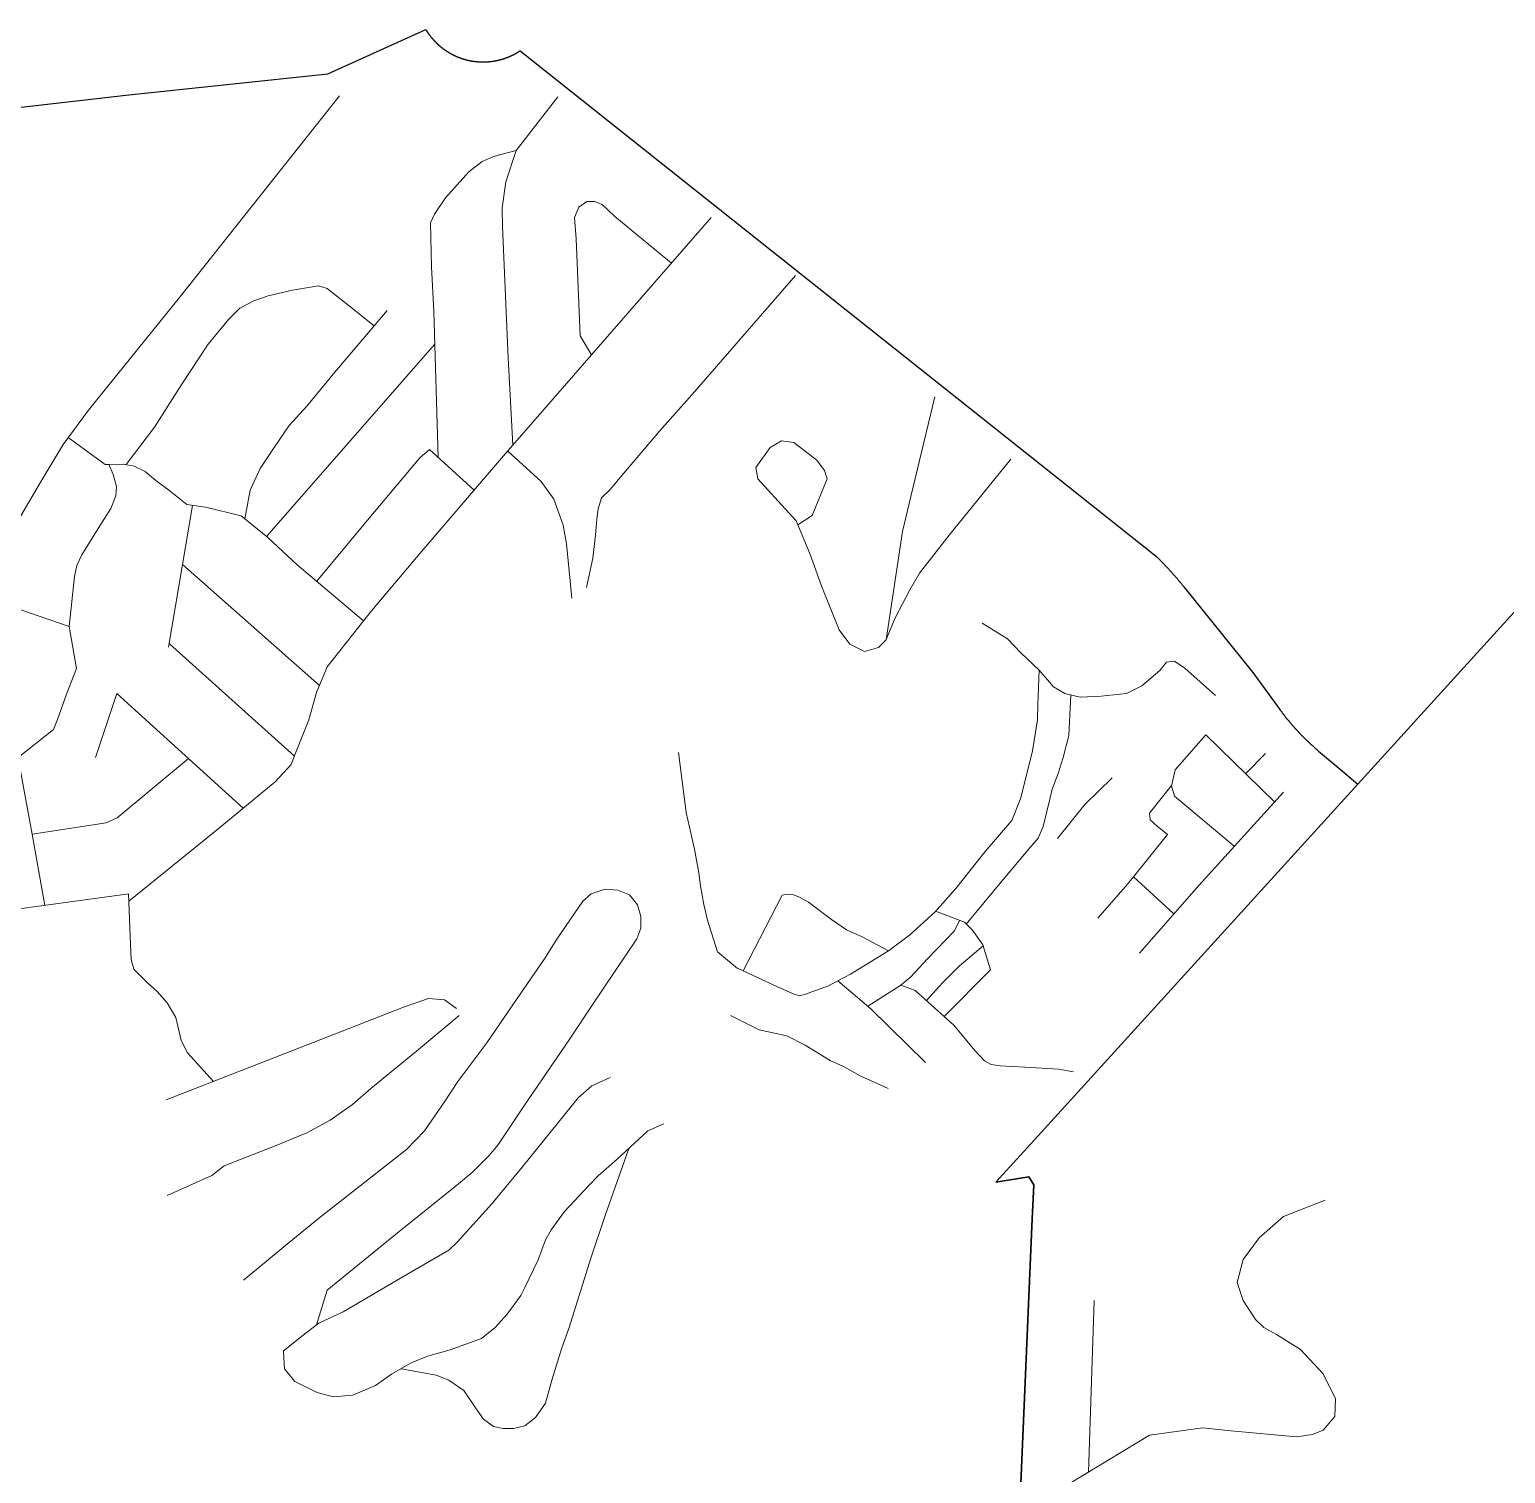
# Model space of a CAD drawing. Header units: millimetres. Extents: x 341818 to 347703, y 7370458 to 7377443.
# Drawn here: x 342784 to 344040, y 7374512 to 7375739 of the extents above; entities that cross this region are included whole.
import ezdxf

# ---------------------------------------------------------------- set-up
doc = ezdxf.new("R2010")
doc.units = ezdxf.units.MM
for name, color, linetype, lineweight in [('AVENIDA ALBERT SCHWEITZER - 07_01_2021 - FERMOM_16 - FERMOM_79', 1, 'Continuous', 18), ('MCT - PASSAGEM JESUS DE NAZARÉ', 7, 'Continuous', 18), ('MCT - RUA COMANDANTE ELIAS JAFETE', 7, 'Continuous', 18), ('MCT - RUA DAS ZÍNIAS FILHO', 7, 'Continuous', 18), ('MCT - RUA DÁCIO ÁGUIAR DE MORÃES', 7, 'Continuous', 18), ('MCT - RUA MARIA JOSÉ DA SILVA', 7, 'Continuous', 18), ('MCT - RUA PETROLINA', 7, 'Continuous', 18), ('MCT - RUA PIRATININGA', 7, 'Continuous', 18), ('MCT - RUA PRIMAVERIL', 7, 'Continuous', 18), ('RUA ALBERTO ASÊNCIO - 07_01_2021 - FERMOM_15', 1, 'Continuous', 18), ('RUA ALUÍSIO DE AZEVEDO - 07_01_2021 - FERMOM_58', 7, 'Continuous', 18), ('RUA ANTÔNIO GUERRA - 07_01_2021 - FERMOM_48', 7, 'Continuous', 18), ('RUA ANTÔNIO PINCHIARI - 07_01_2021 - FERMOM_53', 7, 'Continuous', 18), ('RUA ATAÚLFO ALVES - 07_01_2021 - FERMOM_14', 7, 'Continuous', 18), ('RUA BARTIRA - 07_01_2021 - FERMOM_95', 7, 'Continuous', 18), ('RUA CARAJÁS - 07_01_2021 - FERMOM_83', 7, 'Continuous', 18), ('RUA DA CONQUISTA - 08_01_2021 - FERMOM_178', 7, 'Continuous', 18), ('RUA DOS MIGRANTES - 07_01_2021 - FERMOM_70', 7, 'Continuous', 18), ('RUA ESPARTA - 07_01_2021 - FERMOM_75', 7, 'Continuous', 18), ('RUA EUDES CARDOSO - 07_01_2021 -FERMOM_38', 7, 'Continuous', 18), ('RUA GUGLIELMO MARCONE - 07_01_2021 - FERMOM_50', 7, 'Continuous', 18), ('RUA HERON DOMINGUES - 07_01_2021 -FERMOM_5', 7, 'Continuous', 18), ('RUA HOLANDA CAVALCANTE - 07_01_2021 - FERMOM_59', 7, 'Continuous', 18), ('RUA ITAVERAVA - 07_01_2021 - FERMOM_71', 1, 'Continuous', 18), ('RUA JESUS DE NAZARETH  - FERMOM_64', 7, 'Continuous', 18), ('RUA JOÃO APOLÔNIO GOMES (VI DA BIQUINHA) - 08_01_2021 - FERMOM_163', 7, 'Continuous', 18), ('RUA JOÃO DE BARROS - 07_01_2021 - FERMOM_57', 7, 'Continuous', 18), ('RUA JOÃO TEIXEIRA COELHO - 07_01_2021 - FERMOM_68', 7, 'Continuous', 18), ('RUA LARISSA LONGO - 08_01_2021 - FERMOM_151', 7, 'Continuous', 18), ('RUA LAURO DO NASCIMENTO - 07_01_2021 - FERMOM_56', 7, 'Continuous', 18), ('RUA LÍDIA CANALE ÉBOLI - 07_01_2021 - FERMOM_21', 7, 'Continuous', 18), ('RUA MANOEL DE LIMA - 07_01_2021 - FERMOM_2', 7, 'Continuous', 18), ('RUA MANOEL VITAL DO CARMO - 07_01_2021 - FERMOM_77', 7, 'Continuous', 18), ('RUA MIN. ADAUCTO CARDOSO - 07_01_2021 - FERMOM_7', 7, 'Continuous', 18), ('RUA MIN. BARROS MONTEIRO - FERMOM_8', 7, 'Continuous', 18), ('RUA MINAS GERAIS - 07_01_2021 - FERMOM_27', 7, 'Continuous', 18), ('RUA NEUSA COELHO - 07_01_2021 - FERMOM_65', 7, 'Continuous', 18), ('RUA NOSSA SRA. DA BOA VIAGEM - 07_01_2021 - FERMOM_94', 7, 'Continuous', 18), ('RUA NOVA AURORA - 07_01_2021 - FERMOM_73', 7, 'Continuous', 18), ('RUA PADRE ANCHIETA - 07_01_2021 - FERMOM_96', 7, 'Continuous', 18), ('RUA REG. LIMA E SILVA - 07_01_2021 - FERMOM_61 - FERMOM_63', 7, 'Continuous', 18), ('RUA ROLANDO PIETRO BONINI - 07_01_2021 - FERMOM_51', 7, 'Continuous', 18), ('RUA ROMILDO CEOLA - 07_01_2021 - FERMOM_26 - FERMOM_4', 7, 'Continuous', 18), ('RUA TAMOIOS - 07_01_2021 - FERMOM_74', 7, 'Continuous', 18), ('RUA VENEZA - 07_01_2021 - FERMOM_72', 7, 'Continuous', 18), ('RUA VINHEDO - 07_01_2021 - FERMOM_84', 7, 'Continuous', 18), ('RUA YASMIN - 07_01_2021 - FERMOM_76 - FERMOM_80', 7, 'Continuous', 18), ('RUA ÁBRAMO LUCHESI - 07_01_2021- FERMOM_6', 7, 'Continuous', 18), ('RUA ÁURELIANO DE SOUZA - 07_01_2021 - FERMOM_60', 7, 'Continuous', 18), ('RUA ÍTALO MATTEI - 07_01_2021 - FERMOM_3', 7, 'Continuous', 18)]:
    doc.layers.add(name, color=color, linetype=linetype, lineweight=lineweight)
doc.layers.add('FERRAZOPOLIS', color=20, linetype='Continuous')
doc.layers.add('MONTANHÃO', color=220, linetype='Continuous')

msp = doc.modelspace()

# ---------------------------------------------------------------- linework, layer by layer
at = {"layer": 'AVENIDA ALBERT SCHWEITZER - 07_01_2021 - FERMOM_16 - FERMOM_79', "linetype": 'ByBlock'}
msp.add_lwpolyline([(342797.3, 7374994.6), (342786.7, 7375055.4), (342761.4, 7375192.2), (342759, 7375209.6), (342749.9, 7375261.7), (342760.6, 7375289.5), (342768.3, 7375310.9), (342792.5, 7375352.5), (342812.9, 7375386.6), (342834.4, 7375415.9), (342913, 7375513.1), (343047.9, 7375683.1)], dxfattribs=at)
at = {"layer": 'FERRAZOPOLIS'}
msp.add_lwpolyline([(342530.1, 7375645), (342866.2, 7375683.5), (343038.1, 7375701.8), (343121.4, 7375739.4), (343121.5, 7375739.2), (343121.6, 7375739), (343121.7, 7375738.9), (343121.8, 7375738.7), (343121.9, 7375738.5), (343122, 7375738.3), (343122.2, 7375738.2), (343122.3, 7375738), (343122.4, 7375737.8), (343122.5, 7375737.6), (343122.6, 7375737.5), (343122.7, 7375737.3), (343122.8, 7375737.1), (343122.9, 7375737), (343123.1, 7375736.8), (343123.2, 7375736.6), (343123.3, 7375736.4), (343123.4, 7375736.3), (343123.5, 7375736.1), (343123.7, 7375735.9), (343123.8, 7375735.8), (343123.9, 7375735.6), (343124, 7375735.4), (343124.1, 7375735.3), (343124.3, 7375735.1), (343124.4, 7375734.9), (343124.5, 7375734.7), (343124.6, 7375734.6), (343124.8, 7375734.4), (343124.9, 7375734.3), (343125, 7375734.1), (343125.1, 7375733.9), (343125.3, 7375733.8), (343125.4, 7375733.6), (343125.5, 7375733.4), (343125.6, 7375733.3), (343125.8, 7375733.1), (343125.9, 7375732.9), (343126, 7375732.8), (343126.2, 7375732.6), (343126.3, 7375732.5), (343126.4, 7375732.3), (343126.6, 7375732.1), (343126.7, 7375732), (343126.8, 7375731.8), (343127, 7375731.7), (343127.1, 7375731.5), (343127.2, 7375731.4), (343127.4, 7375731.2), (343127.5, 7375731), (343127.7, 7375730.9), (343127.8, 7375730.7), (343127.9, 7375730.6), (343128.1, 7375730.4), (343128.2, 7375730.3), (343128.3, 7375730.1), (343128.5, 7375730), (343128.6, 7375729.8), (343128.8, 7375729.7), (343128.9, 7375729.5), (343129.1, 7375729.4), (343129.2, 7375729.2), (343129.3, 7375729.1), (343129.5, 7375728.9), (343129.6, 7375728.8), (343129.8, 7375728.6), (343129.9, 7375728.5), (343130.1, 7375728.3), (343130.2, 7375728.2), (343130.4, 7375728), (343130.5, 7375727.9), (343130.7, 7375727.7), (343130.8, 7375727.6), (343131, 7375727.5), (343131.1, 7375727.3), (343131.3, 7375727.2), (343131.4, 7375727), (343131.6, 7375726.9), (343131.7, 7375726.8), (343131.9, 7375726.6), (343132, 7375726.5), (343132.2, 7375726.3), (343132.3, 7375726.2), (343132.5, 7375726.1), (343132.7, 7375725.9), (343132.8, 7375725.8), (343133, 7375725.7), (343133.1, 7375725.5), (343133.3, 7375725.4), (343133.4, 7375725.2), (343133.6, 7375725.1), (343133.8, 7375725), (343133.9, 7375724.8), (343134.1, 7375724.7), (343134.2, 7375724.6), (343134.4, 7375724.5), (343134.6, 7375724.3), (343134.7, 7375724.2), (343134.9, 7375724.1), (343135.1, 7375723.9), (343135.2, 7375723.8), (343135.4, 7375723.7), (343135.5, 7375723.6), (343135.7, 7375723.4), (343135.9, 7375723.3), (343136, 7375723.2), (343136.2, 7375723.1), (343136.4, 7375722.9), (343136.5, 7375722.8), (343136.7, 7375722.7), (343136.9, 7375722.6), (343137, 7375722.4), (343137.2, 7375722.3), (343137.4, 7375722.2), (343137.6, 7375722.1), (343137.7, 7375722), (343137.9, 7375721.9), (343138.1, 7375721.7), (343138.2, 7375721.6), (343138.4, 7375721.5), (343138.6, 7375721.4), (343138.8, 7375721.3), (343138.9, 7375721.2), (343139.1, 7375721), (343139.3, 7375720.9), (343139.5, 7375720.8), (343139.6, 7375720.7), (343139.8, 7375720.6), (343140, 7375720.5), (343140.2, 7375720.4), (343140.3, 7375720.3), (343140.5, 7375720.2), (343140.7, 7375720.1), (343140.9, 7375719.9), (343141, 7375719.8), (343141.2, 7375719.7), (343141.4, 7375719.6), (343141.6, 7375719.5), (343141.8, 7375719.4), (343141.9, 7375719.3), (343142.1, 7375719.2), (343142.3, 7375719.1), (343142.5, 7375719), (343142.7, 7375718.9), (343142.8, 7375718.8), (343143, 7375718.7), (343143.2, 7375718.6), (343143.4, 7375718.5), (343143.6, 7375718.4), (343143.8, 7375718.3), (343143.9, 7375718.2), (343144.1, 7375718.1), (343144.3, 7375718), (343144.5, 7375717.9), (343144.7, 7375717.8), (343144.9, 7375717.8), (343145.1, 7375717.7), (343145.2, 7375717.6), (343145.4, 7375717.5), (343145.6, 7375717.4), (343145.8, 7375717.3), (343146, 7375717.2), (343146.2, 7375717.1), (343146.4, 7375717), (343146.6, 7375717), (343146.7, 7375716.9), (343146.9, 7375716.8), (343147.1, 7375716.7), (343147.3, 7375716.6), (343147.5, 7375716.5), (343147.7, 7375716.4), (343147.9, 7375716.4), (343148.1, 7375716.3), (343148.3, 7375716.2), (343148.5, 7375716.1), (343148.7, 7375716), (343148.8, 7375716), (343149, 7375715.9), (343149.2, 7375715.8), (343149.4, 7375715.7), (343149.6, 7375715.7), (343149.8, 7375715.6), (343150, 7375715.5), (343150.2, 7375715.4), (343150.4, 7375715.4), (343150.6, 7375715.3), (343150.8, 7375715.2), (343151, 7375715.2), (343151.2, 7375715.1), (343151.4, 7375715), (343151.6, 7375715), (343151.8, 7375714.9), (343152, 7375714.8), (343152.2, 7375714.8), (343152.4, 7375714.7), (343152.6, 7375714.6), (343152.7, 7375714.6), (343152.9, 7375714.5), (343153.1, 7375714.4), (343153.3, 7375714.4), (343153.5, 7375714.3), (343153.7, 7375714.3), (343153.9, 7375714.2), (343154.1, 7375714.1), (343154.3, 7375714.1), (343154.5, 7375714), (343154.7, 7375714), (343154.9, 7375713.9), (343155.1, 7375713.9), (343155.3, 7375713.8), (343155.5, 7375713.7), (343155.7, 7375713.7), (343155.9, 7375713.6), (343156.1, 7375713.6), (343156.3, 7375713.5), (343156.5, 7375713.5), (343156.7, 7375713.4), (343156.9, 7375713.4), (343157.1, 7375713.3), (343157.4, 7375713.3), (343157.6, 7375713.3), (343157.8, 7375713.2), (343158, 7375713.2), (343158.2, 7375713.1), (343158.4, 7375713.1), (343158.6, 7375713), (343158.8, 7375713), (343159, 7375712.9), (343159.2, 7375712.9), (343159.4, 7375712.9), (343159.6, 7375712.8), (343159.8, 7375712.8), (343160, 7375712.8), (343160.2, 7375712.7), (343160.4, 7375712.7), (343160.6, 7375712.6), (343160.8, 7375712.6), (343161, 7375712.6), (343161.2, 7375712.5), (343161.4, 7375712.5), (343161.6, 7375712.5), (343161.8, 7375712.5), (343162, 7375712.4), (343162.2, 7375712.4), (343162.5, 7375712.4), (343162.7, 7375712.3), (343162.9, 7375712.3), (343163.1, 7375712.3), (343163.3, 7375712.3), (343163.5, 7375712.2), (343163.7, 7375712.2), (343163.9, 7375712.2), (343164.1, 7375712.2), (343164.3, 7375712.1), (343164.5, 7375712.1), (343164.7, 7375712.1), (343164.9, 7375712.1), (343165.1, 7375712.1), (343165.3, 7375712), (343165.5, 7375712), (343165.8, 7375712), (343166, 7375712), (343166.2, 7375712), (343166.4, 7375712), (343166.6, 7375712), (343166.8, 7375711.9), (343167, 7375711.9), (343167.2, 7375711.9), (343167.4, 7375711.9), (343167.6, 7375711.9), (343167.8, 7375711.9), (343168, 7375711.9), (343168.2, 7375711.9), (343168.4, 7375711.9), (343168.7, 7375711.9), (343168.9, 7375711.9), (343169.1, 7375711.9), (343169.3, 7375711.9), (343169.5, 7375711.9), (343169.7, 7375711.8), (343169.9, 7375711.8), (343170.1, 7375711.8), (343170.3, 7375711.8), (343170.5, 7375711.8), (343170.7, 7375711.9), (343170.9, 7375711.9), (343171.1, 7375711.9), (343171.4, 7375711.9), (343171.6, 7375711.9), (343171.8, 7375711.9), (343172, 7375711.9), (343172.2, 7375711.9), (343172.4, 7375711.9), (343172.6, 7375711.9), (343172.8, 7375711.9), (343173, 7375711.9), (343173.2, 7375711.9), (343173.4, 7375711.9), (343173.6, 7375712), (343173.8, 7375712), (343174, 7375712), (343174.3, 7375712), (343174.5, 7375712), (343174.7, 7375712), (343174.9, 7375712), (343175.1, 7375712.1), (343175.3, 7375712.1), (343175.5, 7375712.1), (343175.7, 7375712.1), (343175.9, 7375712.1), (343176.1, 7375712.2), (343176.3, 7375712.2), (343176.5, 7375712.2), (343176.7, 7375712.2), (343176.9, 7375712.3), (343177.1, 7375712.3), (343177.4, 7375712.3), (343177.6, 7375712.3), (343177.8, 7375712.4), (343178, 7375712.4), (343178.2, 7375712.4), (343178.4, 7375712.5), (343178.6, 7375712.5), (343178.8, 7375712.5), (343179, 7375712.5), (343179.2, 7375712.6), (343179.4, 7375712.6), (343179.6, 7375712.6), (343179.8, 7375712.7), (343180, 7375712.7), (343180.2, 7375712.8), (343180.4, 7375712.8), (343180.6, 7375712.8), (343180.8, 7375712.9), (343181, 7375712.9), (343181.2, 7375713), (343181.4, 7375713), (343181.6, 7375713), (343181.9, 7375713.1), (343182.1, 7375713.1), (343182.3, 7375713.2), (343182.5, 7375713.2), (343182.7, 7375713.3), (343182.9, 7375713.3), (343183.1, 7375713.3), (343183.3, 7375713.4), (343183.5, 7375713.4), (343183.7, 7375713.5), (343183.9, 7375713.5), (343184.1, 7375713.6), (343184.3, 7375713.6), (343184.5, 7375713.7), (343184.7, 7375713.7), (343184.9, 7375713.8), (343185.1, 7375713.9), (343185.3, 7375713.9), (343185.5, 7375714), (343185.7, 7375714), (343185.9, 7375714.1), (343186.1, 7375714.1), (343186.3, 7375714.2), (343186.5, 7375714.3), (343186.7, 7375714.3), (343186.9, 7375714.4), (343187.1, 7375714.4), (343187.3, 7375714.5), (343187.5, 7375714.6), (343187.7, 7375714.6), (343187.9, 7375714.7), (343188.1, 7375714.8), (343188.3, 7375714.8), (343188.5, 7375714.9), (343188.6, 7375715), (343188.8, 7375715), (343189, 7375715.1), (343189.2, 7375715.2), (343189.4, 7375715.2), (343189.6, 7375715.3), (343189.8, 7375715.4), (343190, 7375715.5), (343190.2, 7375715.5), (343190.4, 7375715.6), (343190.6, 7375715.7), (343190.8, 7375715.7), (343191, 7375715.8), (343191.2, 7375715.9), (343191.4, 7375716), (343191.6, 7375716.1), (343191.8, 7375716.1), (343191.9, 7375716.2), (343192.1, 7375716.3), (343192.3, 7375716.4), (343192.5, 7375716.5), (343192.7, 7375716.5), (343192.9, 7375716.6), (343193.1, 7375716.7), (343193.3, 7375716.8), (343193.5, 7375716.9), (343193.7, 7375717), (343193.8, 7375717), (343194, 7375717.1), (343194.2, 7375717.2), (343194.4, 7375717.3), (343194.6, 7375717.4), (343194.8, 7375717.5), (343195, 7375717.6), (343195.2, 7375717.7), (343195.3, 7375717.8), (343195.5, 7375717.9), (343195.7, 7375717.9), (343195.9, 7375718), (343196.1, 7375718.1), (343196.3, 7375718.2), (343196.5, 7375718.3), (343196.6, 7375718.4), (343196.8, 7375718.5), (343197, 7375718.6), (343197.2, 7375718.7), (343197.4, 7375718.8), (343197.5, 7375718.9), (343197.7, 7375719), (343197.9, 7375719.1), (343198.1, 7375719.2), (343198.3, 7375719.3), (343198.5, 7375719.4), (343198.6, 7375719.5), (343198.8, 7375719.6), (343199, 7375719.7), (343199.2, 7375719.8), (343199.3, 7375720), (343199.5, 7375720.1), (343199.7, 7375720.2), (343199.9, 7375720.3), (343200.1, 7375720.4), (343200.2, 7375720.5), (343200.4, 7375720.6), (343200.6, 7375720.7), (343200.8, 7375720.8), (343200.9, 7375720.9), (343201.1, 7375721.1), (343201.3, 7375721.2), (343201.5, 7375721.3), (343201.6, 7375721.4), (343742.9, 7375291.3), (343743.2, 7375291), (343743.5, 7375290.7), (343743.9, 7375290.3), (343744.2, 7375290), (343744.6, 7375289.6), (343744.9, 7375289.3), (343745.3, 7375288.9), (343745.6, 7375288.6), (343745.9, 7375288.3), (343746.3, 7375287.9), (343746.6, 7375287.6), (343746.9, 7375287.2), (343747.3, 7375286.9), (343747.6, 7375286.5), (343747.9, 7375286.2), (343748.3, 7375285.8), (343748.6, 7375285.5), (343749, 7375285.1), (343749.3, 7375284.8), (343749.6, 7375284.4), (343750, 7375284.1), (343750.3, 7375283.7), (343750.6, 7375283.4), (343750.9, 7375283), (343751.3, 7375282.7), (343751.6, 7375282.3), (343751.9, 7375282), (343752.3, 7375281.6), (343752.6, 7375281.3), (343752.9, 7375280.9), (343753.2, 7375280.5), (343753.6, 7375280.2), (343753.9, 7375279.8), (343754.2, 7375279.5), (343754.5, 7375279.1), (343754.9, 7375278.8), (343755.2, 7375278.4), (343755.5, 7375278), (343755.8, 7375277.7), (343756.2, 7375277.3), (343756.5, 7375277), (343756.8, 7375276.6), (343757.1, 7375276.2), (343757.4, 7375275.9), (343757.8, 7375275.5), (343758.1, 7375275.1), (343758.4, 7375274.8), (343758.7, 7375274.4), (343759, 7375274), (343759.3, 7375273.7), (343759.7, 7375273.3), (343760, 7375272.9), (343760.3, 7375272.6), (343760.6, 7375272.2), (343760.9, 7375271.8), (343761.2, 7375271.5), (343761.5, 7375271.1), (343761.8, 7375270.7), (343762.2, 7375270.4), (343762.5, 7375270), (343762.8, 7375269.6), (343763.1, 7375269.3), (343763.4, 7375268.9), (343763.7, 7375268.5), (343764, 7375268.1), (343764.3, 7375267.8), (343764.6, 7375267.4), (343764.9, 7375267), (343765.2, 7375266.6), (343765.5, 7375266.3), (343765.8, 7375265.9), (343766.1, 7375265.5), (343824.7, 7375192.8), (343847.6, 7375161.4), (343847.9, 7375161), (343848.1, 7375160.7), (343848.3, 7375160.4), (343848.6, 7375160.1), (343848.8, 7375159.8), (343849, 7375159.5), (343849.3, 7375159.2), (343849.5, 7375158.9), (343849.7, 7375158.6), (343850, 7375158.2), (343850.2, 7375157.9), (343850.4, 7375157.6), (343850.7, 7375157.3), (343850.9, 7375157), (343851.1, 7375156.7), (343851.4, 7375156.4), (343851.6, 7375156.1), (343851.9, 7375155.8), (343852.1, 7375155.5), (343852.3, 7375155.2), (343852.6, 7375154.9), (343852.8, 7375154.6), (343853.1, 7375154.3), (343853.3, 7375154), (343853.5, 7375153.7), (343853.8, 7375153.4), (343854, 7375153.1), (343854.3, 7375152.8), (343854.5, 7375152.5), (343854.8, 7375152.2), (343855, 7375151.9), (343855.3, 7375151.6), (343855.5, 7375151.3), (343855.8, 7375151), (343856, 7375150.7), (343856.3, 7375150.4), (343856.5, 7375150.1), (343856.8, 7375149.8), (343857, 7375149.5), (343857.3, 7375149.2), (343857.5, 7375148.9), (343857.8, 7375148.6), (343858, 7375148.3), (343858.3, 7375148), (343858.5, 7375147.7), (343858.8, 7375147.4), (343859, 7375147.1), (343859.3, 7375146.8), (343859.6, 7375146.5), (343859.8, 7375146.3), (343860.1, 7375146), (343860.3, 7375145.7), (343860.6, 7375145.4), (343860.9, 7375145.1), (343861.1, 7375144.8), (343861.4, 7375144.5), (343861.6, 7375144.2), (343861.9, 7375144), (343862.2, 7375143.7), (343862.4, 7375143.4), (343862.7, 7375143.1), (343862.9, 7375142.8), (343863.2, 7375142.5), (343863.5, 7375142.2), (343863.7, 7375142), (343864, 7375141.7), (343864.3, 7375141.4), (343864.5, 7375141.1), (343864.8, 7375140.8), (343865.1, 7375140.6), (343865.3, 7375140.3), (343865.6, 7375140), (343865.9, 7375139.7), (343866.2, 7375139.4), (343866.4, 7375139.2), (343866.7, 7375138.9), (343867, 7375138.6), (343867.2, 7375138.3), (343867.5, 7375138.1), (343867.8, 7375137.8), (343868.1, 7375137.5), (343868.3, 7375137.2), (343868.6, 7375137), (343868.9, 7375136.7), (343869.2, 7375136.4), (343869.4, 7375136.1), (343869.7, 7375135.9), (343870, 7375135.6), (343870.3, 7375135.3), (343870.6, 7375135.1), (343870.8, 7375134.8), (343871.1, 7375134.5), (343871.4, 7375134.3), (343871.7, 7375134), (343872, 7375133.7), (343872.2, 7375133.5), (343872.5, 7375133.2), (343872.8, 7375132.9), (343873.1, 7375132.7), (343873.4, 7375132.4), (343873.7, 7375132.1), (343873.9, 7375131.9), (343874.2, 7375131.6), (343874.5, 7375131.3), (343874.8, 7375131.1), (343875.1, 7375130.8), (343875.4, 7375130.6), (343875.7, 7375130.3), (343876, 7375130), (343876.2, 7375129.8), (343876.5, 7375129.5), (343876.8, 7375129.3), (343877.1, 7375129), (343877.4, 7375128.8), (343877.7, 7375128.5), (343878, 7375128.2), (343878.3, 7375128), (343878.6, 7375127.7), (343878.9, 7375127.5), (343879.2, 7375127.2), (343879.5, 7375127), (343879.8, 7375126.7), (343880.1, 7375126.5), (343880.3, 7375126.2), (343880.6, 7375126), (343897.4, 7375111.9), (343914.1, 7375097.8), (343647.7, 7374804.8), (343606.3, 7374759.3), (343634.2, 7374764), (343638.4, 7374757.2), (343637.1, 7374728.3), (343627.4, 7374503.4)], dxfattribs=at)
at = {"layer": 'MCT - PASSAGEM JESUS DE NAZARÉ', "linetype": 'ByBlock'}
msp.add_lwpolyline([(343278.2, 7374848.3), (343262.6, 7374841.4), (343251.1, 7374831.1), (343203.4, 7374772.1), (343177.5, 7374740.9), (343148.3, 7374708.7), (343140.9, 7374701.7), (343110.2, 7374683.9), (343051.1, 7374649.1), (343030.4, 7374639.5), (343016, 7374628.4), (343000, 7374615.8)], dxfattribs=at)
at = {"layer": 'MCT - RUA COMANDANTE ELIAS JAFETE', "linetype": 'ByBlock'}
msp.add_lwpolyline([(343515, 7374956), (343492.5, 7374968.1), (343479.1, 7374974), (343466.3, 7374982.8), (343446.9, 7374997.4), (343439.3, 7375001.8), (343434, 7375003.8), (343429, 7375004.4), (343424.4, 7375003.4), (343391.3, 7374939)], dxfattribs=at)
at = {"layer": 'MCT - RUA DAS ZÍNIAS FILHO', "linetype": 'ByBlock'}
msp.add_lwpolyline([(343555, 7374989.7), (343579.4, 7374980.5), (343586.5, 7374973.3), (343595, 7374961.3), (343601.6, 7374940), (343562.2, 7374900.3)], dxfattribs=at)
at = {"layer": 'MCT - RUA DÁCIO ÁGUIAR DE MORÃES', "linetype": 'ByBlock'}
msp.add_lwpolyline([(343547.1, 7374913.8), (343561.1, 7374929.2), (343575.4, 7374943.4), (343582.5, 7374949.4), (343595.3, 7374960.4)], dxfattribs=at)
at = {"layer": 'MCT - RUA MARIA JOSÉ DA SILVA', "linetype": 'ByBlock'}
for points in [[(343497.3, 7374909), (343525.3, 7374926.9), (343537.6, 7374922.4), (343570.5, 7374892.9)], [(343570.5, 7374892.9), (343588.2, 7374871.5), (343596.6, 7374862.5), (343602.1, 7374859.4), (343609.8, 7374858.2), (343630.8, 7374857.1), (343659.4, 7374855.6), (343672.3, 7374853.1)]]:
    msp.add_lwpolyline(points, dxfattribs=at)
at = {"layer": 'MCT - RUA PETROLINA', "linetype": 'ByBlock'}
msp.add_lwpolyline([(343380.5, 7374901.2), (343404.9, 7374888.9), (343424.4, 7374884.6), (343428.4, 7374883.9), (343443.9, 7374875.9), (343465.3, 7374863), (343476.7, 7374857.8), (343490.8, 7374849.9), (343514.5, 7374839)], dxfattribs=at)
at = {"layer": 'MCT - RUA PIRATININGA', "linetype": 'ByBlock'}
msp.add_lwpolyline([(343658.7, 7375051.7), (343682, 7375080.6), (343705.1, 7375103.3)], dxfattribs=at)
at = {"layer": 'MCT - RUA PRIMAVERIL', "linetype": 'ByBlock'}
msp.add_lwpolyline([(343835.5, 7375123.9), (343818.5, 7375106.7)], dxfattribs=at)
at = {"layer": 'MONTANHÃO'}
msp.add_lwpolyline([(343627.4, 7374503.4), (343637.1, 7374728.3), (343638.4, 7374757.2), (343634.2, 7374764), (343606.3, 7374759.3), (343647.7, 7374804.8), (343914.1, 7375097.8), (344450.3, 7375687.9)], dxfattribs=at)
at = {"layer": 'RUA ALBERTO ASÊNCIO - 07_01_2021 - FERMOM_15', "linetype": 'ByBlock'}
msp.add_lwpolyline([(342499.1, 7375021.2), (342524.4, 7375037.1), (342533.9, 7375048.6), (342540.8, 7375054.6), (342545.9, 7375046.7), (342558.6, 7375029.5), (342570.3, 7375022.5), (342591.4, 7375013.7), (342643.2, 7374991.1), (342662.4, 7374982.7), (342673.8, 7374979), (342692.6, 7374980.7), (342729.5, 7374985.5), (342868.8, 7375004.5)], dxfattribs=at)
at = {"layer": 'RUA ALUÍSIO DE AZEVEDO - 07_01_2021 - FERMOM_58', "linetype": 'ByBlock'}
msp.add_lwpolyline([(342940.9, 7374845), (342918.6, 7374869.3), (342913.3, 7374879.8), (342908.7, 7374899.3), (342901.3, 7374911.8), (342892.9, 7374921.4), (342884.4, 7374929.1), (342873.1, 7374940.4), (342870.8, 7374948.8), (342870.3, 7374961.9), (342868.6, 7375004.5)], dxfattribs=at)
at = {"layer": 'RUA ANTÔNIO GUERRA - 07_01_2021 - FERMOM_48', "linetype": 'ByBlock'}
msp.add_lwpolyline([(342851.7, 7375369.6), (342863.9, 7375370), (342873.4, 7375368.2), (342882.7, 7375363.5), (342891.7, 7375356.1), (342903.9, 7375347), (342918.2, 7375335.5), (342933.9, 7375333.2), (342964.3, 7375325.9), (342987.1, 7375307.4), (343012.1, 7375284.4), (343068.4, 7375236.7)], dxfattribs=at)
at = {"layer": 'RUA ANTÔNIO PINCHIARI - 07_01_2021 - FERMOM_53', "linetype": 'ByBlock'}
for points in [[(342817.3, 7375392.6), (342848.6, 7375369.5), (342851.7, 7375369.6)], [(342818, 7375232), (342822.6, 7375274.4), (342824.7, 7375283.7), (342828.8, 7375292.7), (342842.7, 7375315.2), (342853.6, 7375332.3), (342857.8, 7375343), (342858.2, 7375350.9), (342855.6, 7375361.1), (342851.7, 7375369.6)]]:
    msp.add_lwpolyline(points, dxfattribs=at)
at = {"layer": 'RUA ATAÚLFO ALVES - 07_01_2021 - FERMOM_14', "linetype": 'ByBlock'}
msp.add_lwpolyline([(342840.5, 7375120.5), (342858.7, 7375174.9)], dxfattribs=at)
at = {"layer": 'RUA BARTIRA - 07_01_2021 - FERMOM_95', "linetype": 'ByBlock'}
msp.add_lwpolyline([(343258.1, 7375265.1), (343263.4, 7375290), (343265.6, 7375309.6), (343266.7, 7375323.5), (343268, 7375332), (343270.8, 7375341.3), (343278.1, 7375348.4), (343289.9, 7375362.1), (343320, 7375397.9), (343350, 7375431.5), (343435.8, 7375530.3)], dxfattribs=at)
at = {"layer": 'RUA CARAJÁS - 07_01_2021 - FERMOM_83', "linetype": 'ByBlock'}
for points in [[(343580.9, 7374978.9), (343610.9, 7375015.1), (343635, 7375043.6), (343642.1, 7375051.9), (343646.3, 7375061.9), (343652, 7375085), (343654.1, 7375093.5), (343659.1, 7375107), (343663.3, 7375120.6), (343668.3, 7375139.2), (343670.1, 7375173.7)], [(343525.3, 7374926.9), (343533.8, 7374934.1), (343548.1, 7374949.2), (343571.1, 7374973.2), (343575.3, 7374982)]]:
    msp.add_lwpolyline(points, dxfattribs=at)
at = {"layer": 'RUA DA CONQUISTA - 08_01_2021 - FERMOM_178', "linetype": 'ByBlock'}
for points in [[(342866.6, 7375369.5), (342890.6, 7375401.2), (342913.8, 7375437.8), (342936.4, 7375471.9), (342953.5, 7375492.8), (342963.2, 7375502.5), (342975.1, 7375508.8), (342987.4, 7375513.1), (343007.9, 7375517.7), (343030, 7375521.6)], [(343030, 7375521.6), (343030, 7375521.6), (343037.4, 7375519.3), (343053.6, 7375506.6), (343077.4, 7375487.5)], [(342967.5, 7375323.3), (342972, 7375347.9), (342980.4, 7375366.2), (342992.5, 7375384.1), (343005.1, 7375402.7), (343020.2, 7375419.1), (343043.9, 7375448.2), (343088.6, 7375500.6)]]:
    msp.add_lwpolyline(points, dxfattribs=at)
at = {"layer": 'RUA DOS MIGRANTES - 07_01_2021 - FERMOM_70', "linetype": 'ByBlock'}
msp.add_lwpolyline([(343728.4, 7374954.2), (343778.7, 7375011.8), (343850.8, 7375091.1)], dxfattribs=at)
at = {"layer": 'RUA ESPARTA - 07_01_2021 - FERMOM_75', "linetype": 'ByBlock'}
msp.add_lwpolyline([(343594.5, 7375234.7), (343616.1, 7375221.3), (343627.5, 7375209.5), (343643, 7375194.6), (343655.1, 7375180.6), (343664.8, 7375174.8), (343677.8, 7375171.9), (343695.8, 7375172.6), (343717.2, 7375174.8), (343730.3, 7375181.3), (343745.7, 7375194.4), (343751.3, 7375201.6), (343758.2, 7375202.5), (343766.9, 7375196.3), (343792.9, 7375173.2)], dxfattribs=at)
at = {"layer": 'RUA EUDES CARDOSO - 07_01_2021 -FERMOM_38', "linetype": 'ByBlock'}
msp.add_lwpolyline([(342914.6, 7375284.5), (343030.9, 7375181.8)], dxfattribs=at)
at = {"layer": 'RUA GUGLIELMO MARCONE - 07_01_2021 - FERMOM_50', "linetype": 'ByBlock'}
msp.add_lwpolyline([(343028.7, 7375270.4), (343071.8, 7375322.2), (343116.3, 7375375.4), (343124.5, 7375382.3)], dxfattribs=at)
at = {"layer": 'RUA HERON DOMINGUES - 07_01_2021 -FERMOM_5', "linetype": 'ByBlock'}
msp.add_lwpolyline([(343124.5, 7375382.3), (343162.6, 7375347.9)], dxfattribs=at)
at = {"layer": 'RUA HOLANDA CAVALCANTE - 07_01_2021 - FERMOM_59', "linetype": 'ByBlock'}
msp.add_lwpolyline([(342900.5, 7374829.3), (343037.1, 7374882.6), (343102.4, 7374908.2), (343123.7, 7374915.6), (343137.2, 7374914.5), (343147.4, 7374907)], dxfattribs=at)
at = {"layer": 'RUA ITAVERAVA - 07_01_2021 - FERMOM_71', "linetype": 'ByBlock'}
msp.add_lwpolyline([(343723.3, 7375019.1), (343757.6, 7374987.6)], dxfattribs=at)
at = {"layer": 'RUA JESUS DE NAZARETH  - FERMOM_64', "linetype": 'ByBlock'}
msp.add_lwpolyline([(343000.3, 7374615.4), (343001.1, 7374600.8), (343010, 7374590), (343028.9, 7374580.5), (343042.7, 7374576.9), (343059.3, 7374578.3), (343078.6, 7374586.7), (343092.3, 7374596.1), (343109, 7374605.7), (343122.7, 7374611.4), (343142, 7374616.9), (343168.7, 7374626.5), (343180.5, 7374635.9), (343190.7, 7374647.1), (343202.1, 7374663.2), (343205.4, 7374669.3), (343216.9, 7374693.3), (343223.2, 7374710.5), (343227.9, 7374718.9), (343239.3, 7374734.5), (343259.8, 7374756.2), (343267.9, 7374764.7), (343284.1, 7374779), (343310.2, 7374803), (343323.8, 7374808.9)], dxfattribs=at)
at = {"layer": 'RUA JOÃO APOLÔNIO GOMES (VI DA BIQUINHA) - 08_01_2021 - FERMOM_163', "linetype": 'ByBlock'}
msp.add_lwpolyline([(343591.2, 7374456.2), (343736.8, 7374544.2), (343782.1, 7374550.6), (343806, 7374548.1), (343862, 7374542.8), (343875.6, 7374544.9), (343884.5, 7374548.7), (343894.4, 7374560.3), (343895.1, 7374575.3), (343884.7, 7374596.5), (343865.4, 7374617.3), (343844.9, 7374630), (343834.2, 7374635.9), (343826.9, 7374642.6), (343816.4, 7374658.9), (343811.5, 7374674.2), (343816.6, 7374693.7), (343830, 7374712.2), (343850.9, 7374730.2), (343886.3, 7374744)], dxfattribs=at)
at = {"layer": 'RUA JOÃO DE BARROS - 07_01_2021 - FERMOM_57', "linetype": 'ByBlock'}
for points in [[(343403.7, 7375357.5), (343402, 7375367), (343414.3, 7375384), (343423.9, 7375389.8), (343434.5, 7375388.2), (343453.9, 7375373.2), (343460.5, 7375364.6), (343462.7, 7375357.4), (343450, 7375326.3), (343437.8, 7375318.3)], [(343403.7, 7375357.5), (343421.1, 7375338.5), (343436.4, 7375321.7), (343448, 7375293.9), (343458.2, 7375265.7), (343473, 7375229.1), (343482, 7375216.8), (343494.5, 7375210.6), (343506.3, 7375214.1), (343512.7, 7375220.3), (343520.9, 7375239.7), (343532.8, 7375262.4), (343541.2, 7375277.3), (343551.6, 7375290.3), (343566.6, 7375309.6), (343618.8, 7375374.1)]]:
    msp.add_lwpolyline(points, dxfattribs=at)
at = {"layer": 'RUA JOÃO TEIXEIRA COELHO - 07_01_2021 - FERMOM_68', "linetype": 'ByBlock'}
msp.add_lwpolyline([(343100.5, 7374600.8), (343130.2, 7374595.4), (343140.9, 7374591), (343153.6, 7374582.3), (343163.6, 7374567.7), (343170.4, 7374558), (343179.1, 7374551.7), (343187.3, 7374550), (343196.1, 7374550), (343205.7, 7374552.3), (343214.8, 7374559.4), (343223.1, 7374571.5), (343228.7, 7374591), (343237, 7374618.5), (343243.1, 7374634.9)], dxfattribs=at)
at = {"layer": 'RUA LARISSA LONGO - 08_01_2021 - FERMOM_151', "linetype": 'ByBlock'}
msp.add_lwpolyline([(343685, 7374512.8), (343689.7, 7374658.8)], dxfattribs=at)
at = {"layer": 'RUA LAURO DO NASCIMENTO - 07_01_2021 - FERMOM_56', "linetype": 'ByBlock'}
msp.add_lwpolyline([(343512.8, 7375220.4), (343526.9, 7375312.7), (343534, 7375342.5), (343554.3, 7375427)], dxfattribs=at)
at = {"layer": 'RUA LÍDIA CANALE ÉBOLI - 07_01_2021 - FERMOM_21', "linetype": 'ByBlock'}
msp.add_lwpolyline([(342786.7, 7375055.2), (342849.6, 7375064.9), (342859, 7375069.2), (342919.5, 7375119.6)], dxfattribs=at)
at = {"layer": 'RUA MANOEL DE LIMA - 07_01_2021 - FERMOM_2', "linetype": 'ByBlock'}
msp.add_lwpolyline([(342858.7, 7375174.9), (342966.1, 7375077.3)], dxfattribs=at)
at = {"layer": 'RUA MANOEL VITAL DO CARMO - 07_01_2021 - FERMOM_77', "linetype": 'ByBlock'}
for points in [[(343336.4, 7375124.8), (343337.8, 7375113.8), (343342.8, 7375073.8), (343349.9, 7375042.5), (343353.5, 7375022.3), (343354.9, 7375011.3), (343357.8, 7374995.6), (343361, 7374982.3), (343369.6, 7374955.3), (343386.6, 7374941.1)], [(343386.9, 7374941.1), (343420, 7374925.8), (343433.7, 7374919.5), (343439.2, 7374917.8), (343443.5, 7374919), (343464, 7374926.4), (343471.8, 7374930.6)]]:
    msp.add_lwpolyline(points, dxfattribs=at)
at = {"layer": 'RUA MIN. ADAUCTO CARDOSO - 07_01_2021 - FERMOM_7', "linetype": 'ByBlock'}
for points in [[(343233.6, 7375682.3), (343198.1, 7375636.5), (343198.1, 7375636.5)], [(343195.5, 7375385.9), (343191.3, 7375460.3), (343186.6, 7375572), (343186.3, 7375587.7), (343189.5, 7375609.8), (343198.1, 7375636.5)]]:
    msp.add_lwpolyline(points, dxfattribs=at)
at = {"layer": 'RUA MIN. BARROS MONTEIRO - FERMOM_8', "linetype": 'ByBlock'}
msp.add_lwpolyline([(343330.4, 7375540.7), (343282.1, 7375580.3), (343271.3, 7375590.7), (343264.9, 7375593.2), (343258.3, 7375593.2), (343251.4, 7375588.3), (343247.9, 7375579.6), (343249.2, 7375561.4), (343252.6, 7375479.1), (343262.4, 7375462.7)], dxfattribs=at)
at = {"layer": 'RUA MINAS GERAIS - 07_01_2021 - FERMOM_27', "linetype": 'ByBlock'}
msp.add_lwpolyline([(342818, 7375232), (342759.6, 7375251.9), (342739.2, 7375259.3), (342699.5, 7375272.5), (342623.9, 7375304.6), (342539.7, 7375342.6), (342509.9, 7375359.1), (342497.2, 7375364.4), (342469.9, 7375366.9), (342228.2, 7375427.8)], dxfattribs=at)
at = {"layer": 'RUA NEUSA COELHO - 07_01_2021 - FERMOM_65', "linetype": 'ByBlock'}
msp.add_lwpolyline([(343243.1, 7374634.9), (343261.9, 7374695.7), (343273.8, 7374731), (343294, 7374788.2)], dxfattribs=at)
at = {"layer": 'RUA NOSSA SRA. DA BOA VIAGEM - 07_01_2021 - FERMOM_94', "linetype": 'ByBlock'}
msp.add_lwpolyline([(342868.9, 7374998.4), (342946.3, 7375061), (342993.3, 7375099.8), (343006.9, 7375114.6), (343010.6, 7375124.2), (343021.9, 7375152.5), (343028.4, 7375175.7), (343037.5, 7375197.7), (343075.2, 7375245.3), (343117.9, 7375295.9), (343187.6, 7375376.9), (343364.2, 7375579.5)], dxfattribs=at)
at = {"layer": 'RUA NOVA AURORA - 07_01_2021 - FERMOM_73', "linetype": 'ByBlock'}
msp.add_lwpolyline([(343784.7, 7375139.7), (343843.2, 7375082.7)], dxfattribs=at)
at = {"layer": 'RUA PADRE ANCHIETA - 07_01_2021 - FERMOM_96', "linetype": 'ByBlock'}
msp.add_lwpolyline([(343191.1, 7375380.9), (343219.6, 7375355.2), (343230.2, 7375340), (343238.1, 7375317.9), (343241.1, 7375302.1), (343245.6, 7375256)], dxfattribs=at)
at = {"layer": 'RUA REG. LIMA E SILVA - 07_01_2021 - FERMOM_61 - FERMOM_63', "linetype": 'ByBlock'}
msp.add_lwpolyline([(342966.4, 7374676.1), (342998.9, 7374702.9), (343030.1, 7374728.6), (343105.1, 7374787.3), (343120.2, 7374803), (343137.3, 7374827.8), (343148.7, 7374844.9), (343173.2, 7374877.9), (343195.9, 7374911.1), (343222.2, 7374949.4), (343232.8, 7374965.9), (343254.9, 7374998.2), (343261.9, 7375004.7), (343274, 7375008.5), (343284.6, 7375007.7), (343294.5, 7375003.8), (343301.3, 7374995.2), (343304.3, 7374985.4), (343304.3, 7374975.5), (343301, 7374966.4), (343263.4, 7374910.8), (343243.9, 7374881.4), (343204.3, 7374823.3), (343182.7, 7374790.9), (343175.1, 7374781.8), (343161.5, 7374768.3), (343149.2, 7374758), (343095.6, 7374715), (343037.5, 7374667.7), (343028.5, 7374638.1)], dxfattribs=at)
at = {"layer": 'RUA ROLANDO PIETRO BONINI - 07_01_2021 - FERMOM_51', "linetype": 'ByBlock'}
msp.add_lwpolyline([(342985.8, 7375308.5), (343129.1, 7375471.9)], dxfattribs=at)
at = {"layer": 'RUA ROMILDO CEOLA - 07_01_2021 - FERMOM_26 - FERMOM_4', "linetype": 'ByBlock'}
for points in [[(342902.7, 7375214.2), (342923.1, 7375334.8)], [(342903.3, 7375217.2), (343009.6, 7375121.7)]]:
    msp.add_lwpolyline(points, dxfattribs=at)
at = {"layer": 'RUA TAMOIOS - 07_01_2021 - FERMOM_74', "linetype": 'ByBlock'}
for points in [[(343758.1, 7375087.7), (343755.5, 7375096.5), (343758.8, 7375109.9), (343784.7, 7375139.7)], [(343758.1, 7375087.7), (343808.9, 7375045)]]:
    msp.add_lwpolyline(points, dxfattribs=at)
at = {"layer": 'RUA VENEZA - 07_01_2021 - FERMOM_72', "linetype": 'ByBlock'}
for points in [[(343723.3, 7375019.1), (343752.1, 7375055), (343743.3, 7375062.1), (343737.4, 7375067.5), (343737, 7375073.2), (343755.5, 7375096.7)], [(343692.8, 7374984), (343718.2, 7375012.7), (343723.3, 7375019.1)]]:
    msp.add_lwpolyline(points, dxfattribs=at)
at = {"layer": 'RUA VINHEDO - 07_01_2021 - FERMOM_84', "linetype": 'ByBlock'}
msp.add_lwpolyline([(343471.8, 7374930.6), (343499.9, 7374906.8), (343546.3, 7374861.1)], dxfattribs=at)
at = {"layer": 'RUA YASMIN - 07_01_2021 - FERMOM_76 - FERMOM_80', "linetype": 'ByBlock'}
msp.add_lwpolyline([(343471.8, 7374930.6), (343482.5, 7374936.4), (343515, 7374956), (343532.7, 7374969.5), (343554.3, 7374988.9), (343572.2, 7375009.1), (343597, 7375040.7), (343619.9, 7375066.8), (343627.5, 7375086.2), (343637.3, 7375126.2), (343641.5, 7375152.6), (343641.8, 7375165.3), (343643, 7375194.7)], dxfattribs=at)
at = {"layer": 'RUA ÁBRAMO LUCHESI - 07_01_2021- FERMOM_6', "linetype": 'ByBlock'}
msp.add_lwpolyline([(343198.1, 7375636.5), (343179.9, 7375631.7), (343169.2, 7375627.2), (343157.9, 7375618.3), (343138.1, 7375596.2), (343128.8, 7375582.4), (343125.3, 7375575.1), (343126.3, 7375537.7), (343128.2, 7375499.8), (343131.9, 7375375.6)], dxfattribs=at)
at = {"layer": 'RUA ÁURELIANO DE SOUZA - 07_01_2021 - FERMOM_60', "linetype": 'ByBlock'}
msp.add_lwpolyline([(342901.5, 7374748.1), (342939.4, 7374765), (342950, 7374773.3), (342994.1, 7374790.6), (343020.1, 7374801.4), (343040, 7374812.1), (343059, 7374825.6), (343074.5, 7374839), (343113.6, 7374870.9), (343137.6, 7374890.9), (343149.8, 7374901.2)], dxfattribs=at)
at = {"layer": 'RUA ÍTALO MATTEI - 07_01_2021 - FERMOM_3', "linetype": 'ByBlock'}
msp.add_lwpolyline([(342774.7, 7375120.5), (342804.8, 7375144.3), (342808.2, 7375152.9), (342815.8, 7375174.2), (342824.4, 7375196.1), (342818, 7375232)], dxfattribs=at)

doc.saveas('drawing.dxf')
